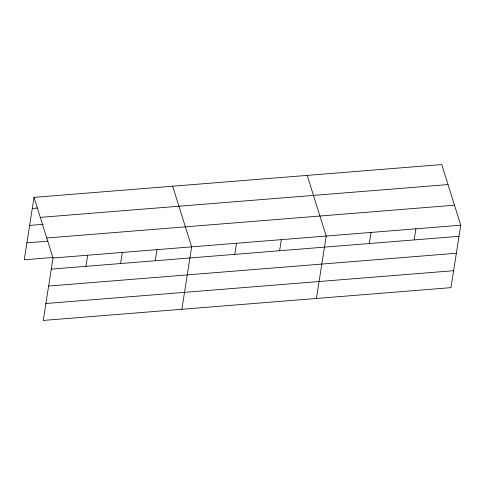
<?xml version="1.0" encoding="UTF-8"?>
<svg xmlns="http://www.w3.org/2000/svg" width="485" height="485" viewBox="0 0 485 485"><rect width="100%" height="100%" fill="white"/><g stroke="black" fill="none" stroke-linecap="round" stroke-linejoin="round"><path stroke-width="0.73" d="M34.023 197.359L53.017 258.014L43.238 320.433L450.977 287.641L460.75 225.216L441.762 164.567L34.023 197.359L24.25 259.784L52.877 257.48M85.936 266.326L87.67 255.225M120.589 263.537L122.329 252.436M155.248 260.748L156.988 249.648M181.869 309.284L191.642 246.859L172.654 186.21M234.758 254.352L236.498 243.252M279.609 250.745L281.348 239.645M316.42 298.463L326.199 236.037L307.211 175.388M369.309 243.531L371.049 232.43M414.16 239.923L415.9 228.823M32.289 208.459L37.563 208.035M40.291 217.377L448.025 184.579M29.633 225.398L43.195 224.306M46.748 237.996L454.481 205.203M26.899 242.846L47.997 241.148M53.017 258.014L460.75 225.216M51.277 269.114L459.01 236.316M48.621 286.047L456.361 253.255M45.893 303.501L453.627 270.703"/></g></svg>
